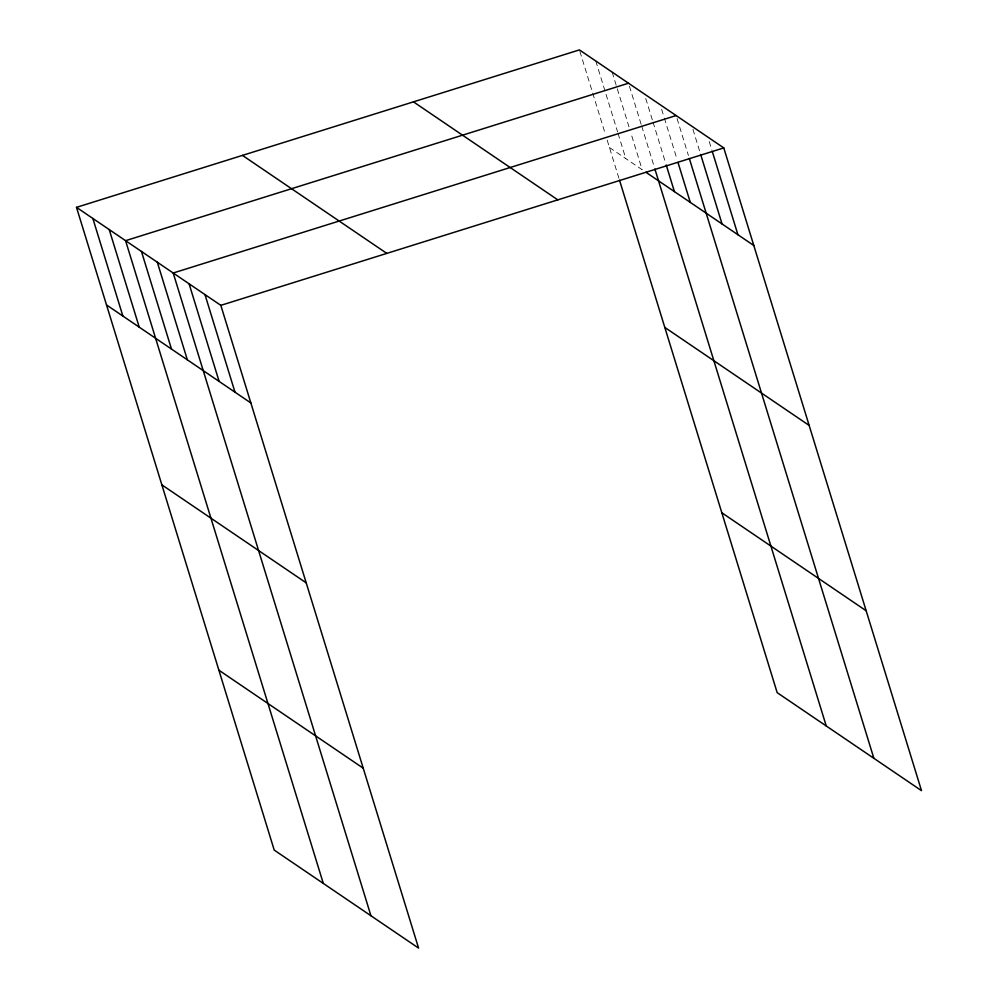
<?xml version="1.0" encoding="UTF-8"?>
<svg xmlns="http://www.w3.org/2000/svg" width="998" height="998" viewBox="0 0 998 998"><rect width="100%" height="100%" fill="white"/><g stroke="black" fill="none" stroke-linecap="round" stroke-linejoin="round"><path stroke-width="0.75" stroke-dasharray="4.99 3.74" d="M609.454 147.504L642.176 169.722L630.798 132.746M709.254 141.554L711.986 150.436M692.924 129.303L699.748 151.484M677.043 118.525L688.42 155.488M661.624 109.219L663.895 116.616M664.356 118.088L677.093 159.505M645.743 98.44L652.567 120.621M653.029 122.105L665.766 163.51M629.414 86.177L641.24 124.625M641.702 126.11L654.439 167.514M612.148 72.118L628.977 126.833M595.781 61.003L617.625 131.998M618.074 133.47L625.808 158.62M579.875 51.385L605.362 134.194M607.183 140.107L619.059 178.729"/><path stroke-width="1.5" d="M76.497 207.347L220.832 305.351L418.574 948.1L274.225 850.096L76.497 207.347L579.426 49.9L723.775 147.904L921.503 790.653L777.168 692.649L619.521 180.214M628.503 83.221L125.573 240.668L323.302 883.417M676.133 115.556L173.203 273.003L370.944 915.765M220.832 305.351L723.775 147.904M645.943 172.28L753.802 245.508M413.459 101.858L557.807 199.862M664.793 327.406L809.141 425.41M242.464 155.389L386.8 253.392M721.816 512.76L866.164 610.764M106.524 304.951L250.86 402.955M161.863 484.853L306.211 582.857M218.886 670.194L363.235 768.198M712.435 151.908L737.921 234.73M700.658 154.441L722.041 223.951M689.331 158.445L873.874 758.318M678.004 162.462L690.292 202.382M666.215 164.982L674.411 191.604M654.888 168.999L826.244 725.97M204.964 294.56L234.992 392.177M189.084 283.781L219.111 381.386M157.322 262.224L187.35 359.829M141.454 251.446L171.481 349.051M109.206 229.552L139.246 327.169M92.851 218.45L122.879 316.054"/></g></svg>
